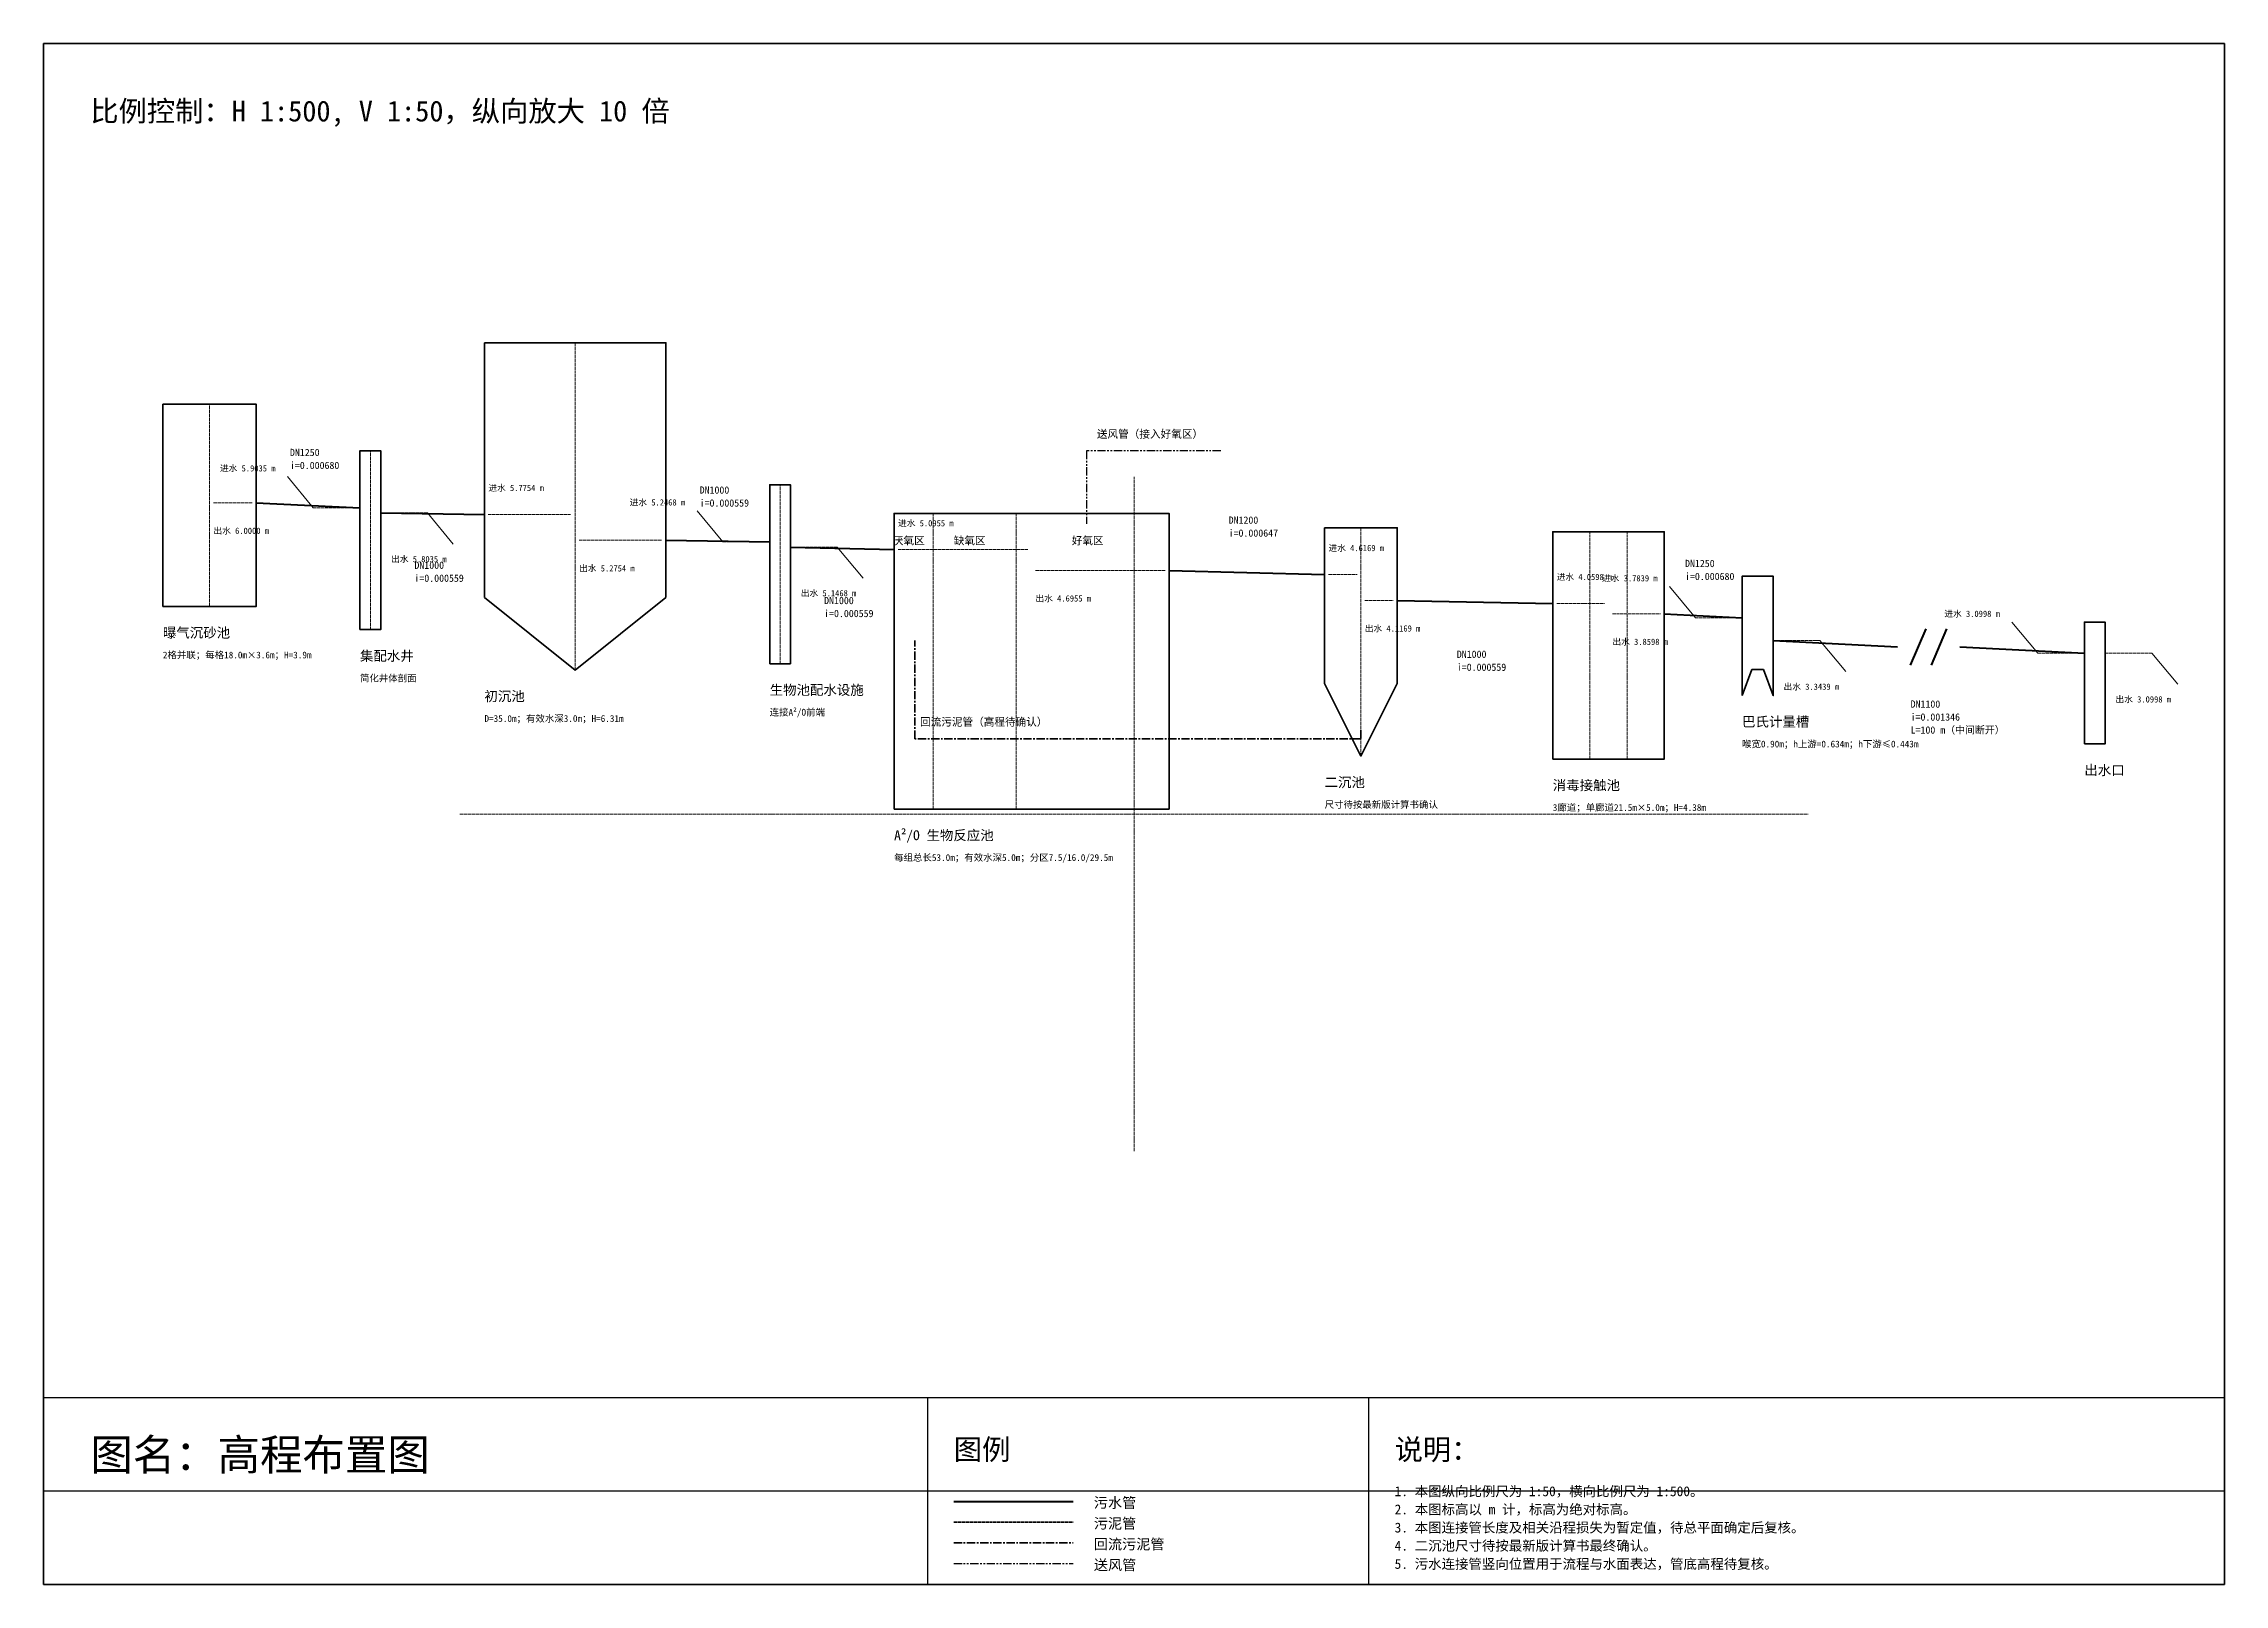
# Model space of a CAD drawing. Header units: millimetres. Extents: x -420 to 420, y -297 to 297.
import ezdxf

# ---------------------------------------------------------------- set-up
doc = ezdxf.new("R2010")
doc.units = ezdxf.units.MM
for name, pattern in [('CENTER', [5.08, 3.175, -0.635, 0.635, -0.635]), ('DASHED', [1.524, 1.27, -0.254]), ('PHANTOM', [6.35, 3.175, -0.635, 0.635, -0.635, 0.635, -0.635])]:
    doc.linetypes.add(name, pattern=pattern)
for name, color, linetype, lineweight in [('AIR_PIPE', 140, 'PHANTOM', 25), ('DIMENSION', 2, 'CONTINUOUS', 18), ('ELEVATION_TEXT', 3, 'CONTINUOUS', 18), ('FRAME', 7, 'CONTINUOUS', 35), ('HIDDEN', 8, 'DASHED', 13), ('RETURN_SLUDGE_PIPE', 1, 'CENTER', 35), ('SLUDGE_PIPE', 30, 'DASHED', 35), ('STRUCTURE', 5, 'CONTINUOUS', 35), ('TEXT', 7, 'CONTINUOUS', 18), ('TITLE_BLOCK', 7, 'CONTINUOUS', 25), ('WASTEWATER_PIPE', 4, 'CONTINUOUS', 50), ('WATER_LEVEL', 160, 'DASHED', 18)]:
    doc.layers.add(name, color=color, linetype=linetype, lineweight=lineweight)
doc.styles.add('CHINESE_TEXT', font='simsun.ttc')

msp = doc.modelspace()

# ---------------------------------------------------------------- linework, layer by layer
at = {"layer": 'AIR_PIPE'}
msp.add_line((-69.5, -289), (-23.5, -289), dxfattribs=at)
msp.add_lwpolyline([(33.5, 140), (-18.3, 140), (-18.3, 111.91)], dxfattribs=at)
at = {"layer": 'ELEVATION_TEXT'}
for p, q in [((-316.5, 118.07), (-326.5, 130.07)), ((-272.5, 116.07), (-262.5, 104.07)), ((-158.5, 104.936), (-168.5, 116.936)), ((-114.5, 102.936), (-104.5, 90.936)), ((216.5, 75.678), (206.5, 87.678)), ((348.5, 61.996), (338.5, 73.996)), ((264.5, 66.878), (274.5, 54.878)), ((392.5, 61.996), (402.5, 49.996))]:
    msp.add_line(p, q, dxfattribs=at)
at = {"layer": 'FRAME'}
msp.add_lwpolyline([(-420.5, -297), (420.5, -297), (420.5, 297), (-420.5, 297), (-420.5, -297)], dxfattribs=at)
at = {"layer": 'HIDDEN'}
for p, q in [((-215.5, 181.708), (-215.5, 55.508)), ((-356.5, 80), (-356.5, 158)), ((-294.5, 71.07), (-294.5, 140.07)), ((-136.5, 57.936), (-136.5, 126.936)), ((0, -130), (0, 130)), ((-77.5, 1.91), (-77.5, 115.91)), ((-45.5, 1.91), (-45.5, 115.91)), ((87.5, 110.338), (87.5, 22.338)), ((175.833, 21.196), (175.833, 108.796)), ((190.167, 21.196), (190.167, 108.796)), ((-260, 0), (260, 0))]:
    msp.add_line(p, q, dxfattribs=at)
at = {"layer": 'RETURN_SLUDGE_PIPE'}
msp.add_line((-69.5, -281), (-23.5, -281), dxfattribs=at)
msp.add_lwpolyline([(87.5, 32.338), (87.5, 29), (-84.5, 29), (-84.5, 66.91)], dxfattribs=at)
at = {"layer": 'SLUDGE_PIPE'}
msp.add_line((-69.5, -273), (-23.5, -273), dxfattribs=at)
at = {"layer": 'STRUCTURE'}
for p, q in [((-374.5, 158), (-338.5, 158)), ((-374.5, 80), (-338.5, 80))]:
    msp.add_line(p, q, dxfattribs=at)
for points in [[(-250.5, 181.708), (-180.5, 181.708), (-180.5, 83.508), (-215.5, 55.508), (-250.5, 83.508), (-250.5, 181.708)], [(-374.5, 80), (-338.5, 80), (-338.5, 158), (-374.5, 158), (-374.5, 80)], [(-298.5, 71.07), (-290.5, 71.07), (-290.5, 140.07), (-298.5, 140.07), (-298.5, 71.07)], [(-140.5, 57.936), (-132.5, 57.936), (-132.5, 126.936), (-140.5, 126.936), (-140.5, 57.936)], [(-92.5, 1.91), (13.5, 1.91), (13.5, 115.91), (-92.5, 115.91), (-92.5, 1.91)], [(73.5, 110.338), (101.5, 110.338), (101.5, 50.338), (87.5, 22.338), (73.5, 50.338), (73.5, 110.338)], [(161.5, 21.196), (204.5, 21.196), (204.5, 108.796), (161.5, 108.796), (161.5, 21.196)], [(234.5, 45.678), (238.3, 55.678), (242.7, 55.678), (246.5, 45.678), (246.5, 91.678), (234.5, 91.678), (234.5, 45.678)], [(366.5, 26.996), (374.5, 26.996), (374.5, 73.996), (366.5, 73.996), (366.5, 26.996)]]:
    msp.add_lwpolyline(points, dxfattribs=at)
at = {"layer": 'TITLE_BLOCK'}
for p, q in [((-420.5, -225), (420.5, -225)), ((-79.5, -297), (-79.5, -225)), ((90.5, -297), (90.5, -225)), ((-420.5, -261), (420.5, -261))]:
    msp.add_line(p, q, dxfattribs=at)
at = {"layer": 'WASTEWATER_PIPE'}
for p, q in [((-338.5, 120), (-298.5, 118.07)), ((-290.5, 116.07), (-250.5, 115.508)), ((-180.5, 105.508), (-140.5, 104.936)), ((-132.5, 102.936), (-92.5, 101.91)), ((13.5, 93.91), (73.5, 92.338)), ((101.5, 82.338), (161.5, 81.196)), ((204.5, 77.196), (234.5, 75.678)), ((299.5, 57.437), (305.5, 71.437)), ((307.5, 57.437), (313.5, 71.437)), ((246.5, 66.878), (294.5, 64.437)), ((318.5, 64.437), (366.5, 61.996)), ((-69.5, -265), (-23.5, -265))]:
    msp.add_line(p, q, dxfattribs=at)
at = {"layer": 'WATER_LEVEL'}
for p, q in [((-355, 120), (-340, 120)), ((-298.5, 118.07), (-316.5, 118.07)), ((-290.5, 116.07), (-272.5, 116.07)), ((-249, 115.508), (-217, 115.508)), ((-214, 105.508), (-182, 105.508)), ((-140.5, 104.936), (-158.5, 104.936)), ((-132.5, 102.936), (-114.5, 102.936)), ((-91, 101.91), (-41, 101.91)), ((-38, 93.91), (12, 93.91)), ((75, 92.338), (86, 92.338)), ((89, 82.338), (100, 82.338)), ((163, 81.196), (181.5, 81.196)), ((184.5, 77.196), (203, 77.196)), ((234.5, 75.678), (216.5, 75.678)), ((246.5, 66.878), (264.5, 66.878)), ((366.5, 61.996), (348.5, 61.996)), ((374.5, 61.996), (392.5, 61.996))]:
    msp.add_line(p, q, dxfattribs=at)

# ---------------------------------------------------------------- texts
at = {"layer": 'DIMENSION', "style": 'CHINESE_TEXT'}
for s, height, p in [('送风管（接入好氧区）', 3, (-14.3, 145)), ('DN1250', 2.8, (-325.5, 138)), ('i=0.000680', 2.8, (-325.5, 133)), ('DN1000', 2.8, (-167.5, 123.508)), ('i=0.000559', 2.8, (-167.5, 118.508)), ('DN1200', 2.8, (36.5, 111.91)), ('i=0.000647', 2.8, (36.5, 106.91)), ('DN1000', 2.8, (-277.5, 94.508)), ('DN1250', 2.8, (212.5, 95.196)), ('i=0.000680', 2.8, (212.5, 90.196)), ('i=0.000559', 2.8, (-277.5, 89.508)), ('DN1000', 2.8, (-119.5, 80.91)), ('i=0.000559', 2.8, (-119.5, 75.91)), ('DN1000', 2.8, (124.5, 60.196)), ('i=0.000559', 2.8, (124.5, 55.196)), ('DN1100', 2.8, (299.5, 40.996)), ('回流污泥管（高程待确认）', 3, (-82.5, 34)), ('L=100 m（中间断开）', 2.8, (299.5, 30.996)), ('i=0.001346', 2.8, (299.5, 35.996))]:
    msp.add_text(s, height=height, dxfattribs=at).set_placement(p)
at = {"layer": 'ELEVATION_TEXT', "style": 'CHINESE_TEXT'}
for s, p in [('进水 5.9035 m', (-352.5, 132.07)), ('进水 5.7754 m', (-249, 124.508)), ('进水 5.2468 m', (-194.5, 118.936)), ('出水 6.0000 m', (-355, 108)), ('进水 5.0955 m', (-91, 110.91)), ('进水 4.6169 m', (75, 101.338)), ('出水 5.8035 m', (-286.5, 97.07)), ('出水 5.2754 m', (-214, 93.508)), ('进水 4.0598 m', (163, 90.196)), ('出水 5.1468 m', (-128.5, 83.936)), ('出水 4.6955 m', (-38, 81.91)), ('进水 3.7839 m', (180.5, 89.678)), ('进水 3.0998 m', (312.5, 75.996)), ('出水 4.1169 m', (89, 70.338)), ('出水 3.8598 m', (184.5, 65.196)), ('出水 3.3439 m', (250.5, 47.878)), ('出水 3.0998 m', (378.5, 42.996))]:
    msp.add_text(s, height=2.4, dxfattribs=at).set_placement(p)
at = {"layer": 'TEXT', "style": 'CHINESE_TEXT'}
for s, height, p in [('比例控制：H 1:500, V 1:50，纵向放大 10 倍', 8, (-402.5, 267)), ('厌氧区', 3, (-93, 103.91)), ('缺氧区', 3, (-69.5, 103.91)), ('好氧区', 3, (-24, 103.91)), ('曝气沉砂池', 3.8, (-374.5, 68)), ('2格并联；每格18.0m×3.6m；H=3.9m', 2.6, (-374.5, 60)), ('集配水井', 3.8, (-298.5, 59.07)), ('简化井体剖面', 2.6, (-298.5, 51.07)), ('初沉池', 3.8, (-250.5, 43.508)), ('生物池配水设施', 3.8, (-140.5, 45.936)), ('D=35.0m；有效水深3.0m；H=6.31m', 2.6, (-250.5, 35.508)), ('连接A²/O前端', 2.6, (-140.5, 37.936)), ('巴氏计量槽', 3.8, (234.5, 33.678)), ('喉宽0.90m；h上游=0.634m；h下游≤0.443m', 2.6, (234.5, 25.678)), ('出水口', 3.8, (366.5, 14.996)), ('二沉池', 3.8, (73.5, 10.338)), ('消毒接触池', 3.8, (161.5, 9.196)), ('尺寸待按最新版计算书确认', 2.6, (73.5, 2.338)), ('3廊道；单廊道21.5m×5.0m；H=4.38m', 2.6, (161.5, 1.196)), ('A²/O 生物反应池', 3.8, (-92.5, -10.09)), ('每组总长53.0m；有效水深5.0m；分区7.5/16.0/29.5m', 2.6, (-92.5, -18.09)), ('1. 本图纵向比例尺为 1:50，横向比例尺为 1:500。', 3.8, (100.5, -263)), ('污水管', 4, (-15.5, -267.5)), ('2. 本图标高以 m 计，标高为绝对标高。', 3.8, (100.5, -270)), ('污泥管', 4, (-15.5, -275.5)), ('3. 本图连接管长度及相关沿程损失为暂定值，待总平面确定后复核。', 3.8, (100.5, -277)), ('回流污泥管', 4, (-15.5, -283.5)), ('4. 二沉池尺寸待按最新版计算书最终确认。', 3.8, (100.5, -284)), ('送风管', 4, (-15.5, -291.5)), ('5. 污水连接管竖向位置用于流程与水面表达，管底高程待复核。', 3.8, (100.5, -291))]:
    msp.add_text(s, height=height, dxfattribs=at).set_placement(p)
at = {"layer": 'TITLE_BLOCK', "style": 'CHINESE_TEXT'}
for s, height, p in [('图名：高程布置图', 12, (-402.5, -253)), ('图例', 8, (-69.5, -249)), ('说明：', 8, (100.5, -249))]:
    msp.add_text(s, height=height, dxfattribs=at).set_placement(p)

doc.saveas('drawing.dxf')
